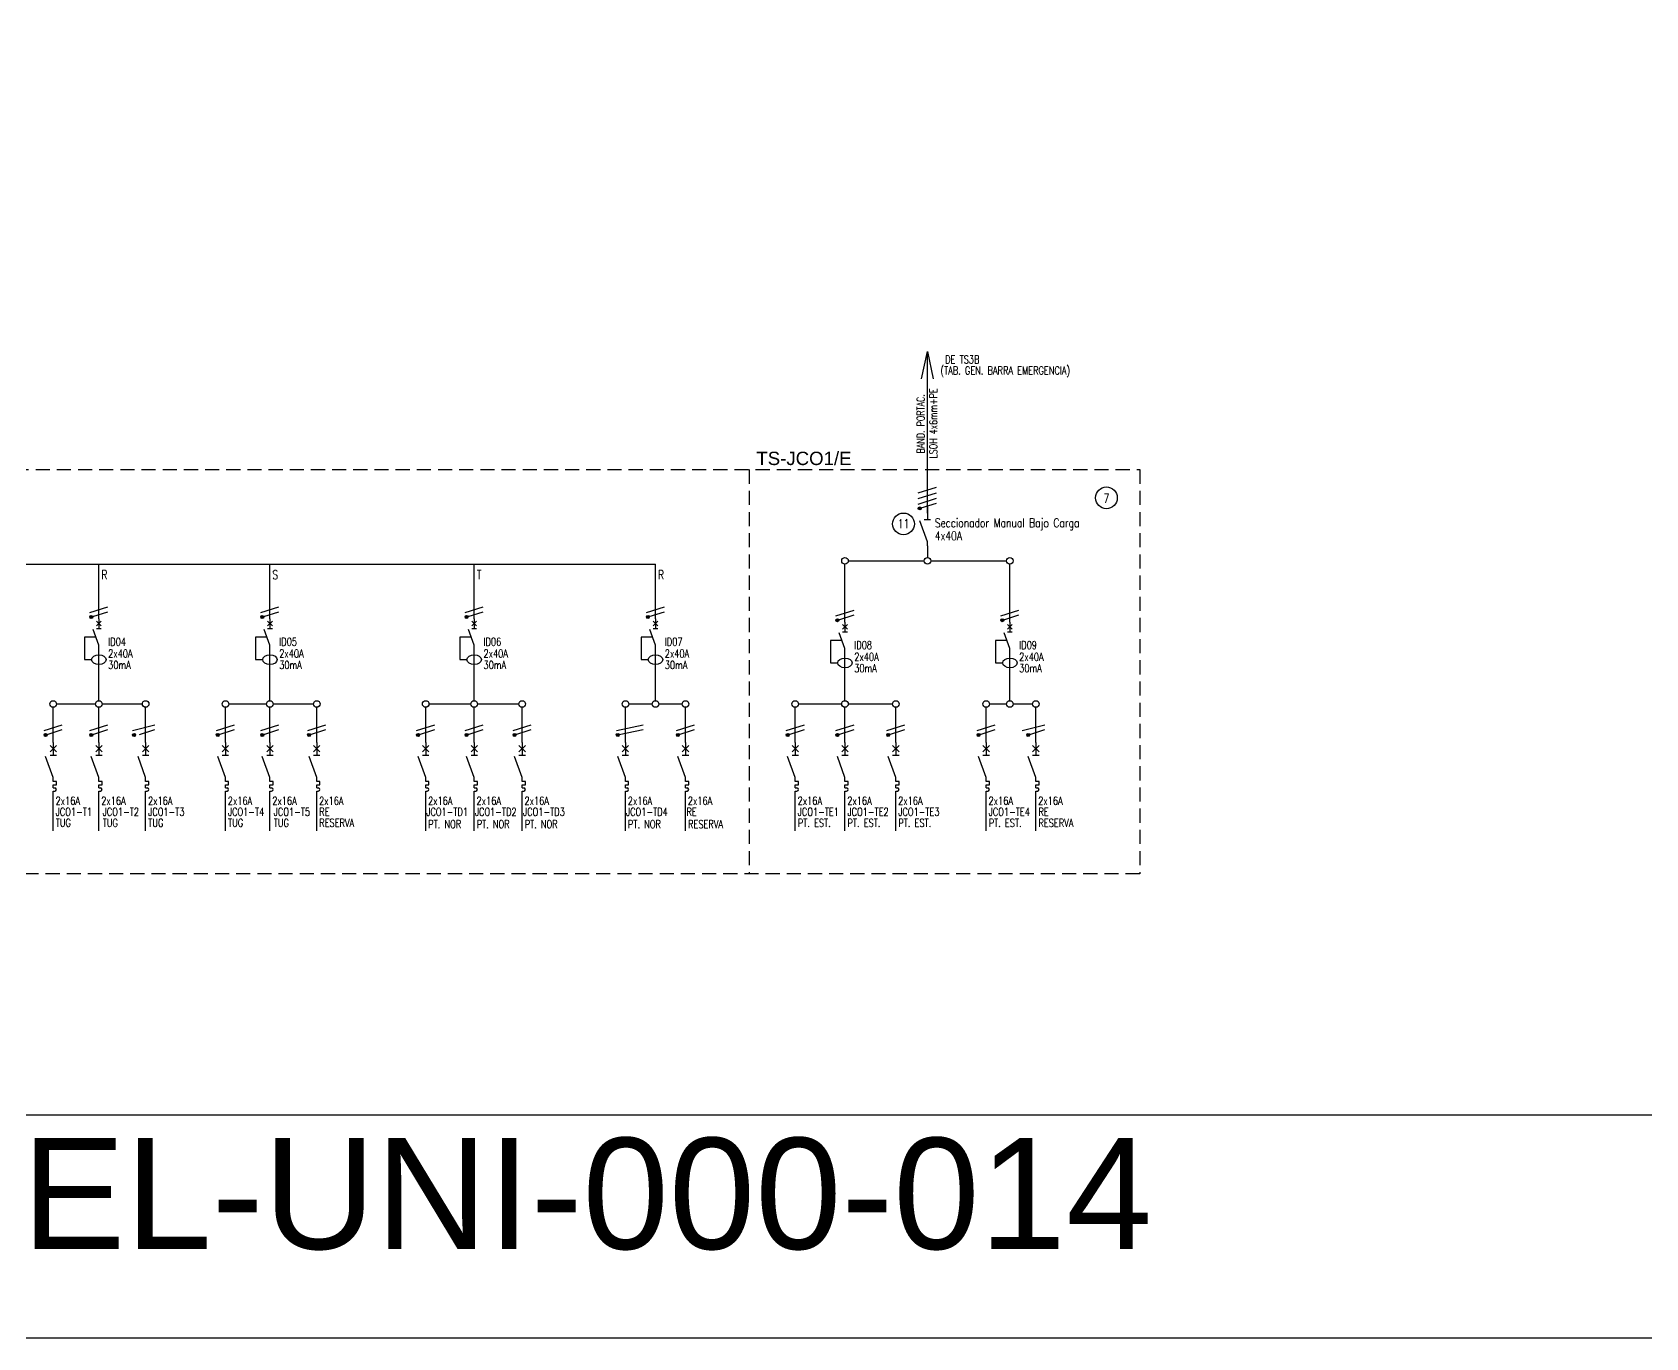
# Model space of a CAD drawing. Extents: x 2998 to 3854, y 1175 to 1727.
# Drawn here: x 3705.36 to 3741.64, y 1544.95 to 1574.29 of the extents above; entities that cross this region are included whole.
import ezdxf
from ezdxf.enums import TextEntityAlignment as Align

# ---------------------------------------------------------------- set-up
doc = ezdxf.new("R2010")
doc.units = 0
doc.linetypes.add('OCJ-ESQUEMAS UNIFILARES-CORREGIDOS IDO-REV.br$0$DASHED', pattern=[19.05, 12.7, -6.35])
for name, color, linetype in [('OCJ-ESQUEMAS UNIFILARES-CORREGIDOS IDO-REV.br$0$00-IE-CABLES', 10, 'Continuous'), ('OCJ-ESQUEMAS UNIFILARES-CORREGIDOS IDO-REV.br$0$01-ELE-APARATOS', 170, 'Continuous'), ('OCJ-ESQUEMAS UNIFILARES-CORREGIDOS IDO-REV.br$0$ELECTRIC', 4, 'Continuous'), ('OCJ-ESQUEMAS UNIFILARES-CORREGIDOS IDO-REV.br$0$NOMBRE DE PLANOS', 6, 'Continuous'), ('OCJ-ESQUEMAS UNIFILARES-CORREGIDOS IDO-REV.br$0$TEXTO', 7, 'Continuous')]:
    doc.layers.add(name, color=color, linetype=linetype)
doc.styles.add('OCJ-ESQUEMAS UNIFILARES-CORREGIDOS IDO-REV.br$0$ARIAL', font='arial.ttf', dxfattribs={"height": 0.2})
doc.styles.add('OCJ-ESQUEMAS UNIFILARES-CORREGIDOS IDO-REV.br$0$Electricidad', font='ROMANS.SHX', dxfattribs={"width": 0.75, "height": 0.175})
doc.styles.add('OCJ-ESQUEMAS UNIFILARES-CORREGIDOS IDO-REV.br$0$Standard', font='arial.ttf')

# ---------------------------------------------------------------- blocks, each defined once
blk = doc.blocks.new('OCJ-ESQUEMAS UNIFILARES-CORREGIDOS IDO-REV.br$0$Unif-Interruptor-Dif')
for points in [[(-0.068, 0.11), (0.068, -0.025)], [(-0.068, -0.025), (0.068, 0.11)], [(0, 0.177), (0, -0.093)], [(-0.081, -0.343), (-0.405, -0.343), (-0.405, -0.97), (-0.202, -0.97)], [(0, -0.565), (-0.162, -0.121)], [(-0.068, -0.093), (0.068, -0.093)], [(0, -1.308), (0, -0.565)]]:
    blk.add_lwpolyline(points)
blk.add_ellipse((0, -0.97), major_axis=(0.203, 0), ratio=0.670814)
blk = doc.blocks.new('OCJ-ESQUEMAS UNIFILARES-CORREGIDOS IDO-REV.br$0$Unif-Interruptor-Term')
for p, q in [((0, -1.013), (0.045, -1.013)), ((0, -1.103), (0.045, -1.103))]:
    blk.add_line(p, q)
for points in [[(-0.09, 0.177), (0.09, -0.003)], [(-0.09, -0.003), (0.09, 0.177)], [(0, 0.267), (0, -0.093)], [(0, -0.72), (-0.215, -0.128)], [(-0.09, -0.093), (0.09, -0.093)], [(0, -0.833), (0, -0.72)], [(0, -0.923), (0.09, -0.923), (0.09, -0.833), (0, -0.833)], [(0, -1.013), (0, -0.923)], [(0, -1.215), (0, -1.103)]]:
    blk.add_lwpolyline(points)
blk.add_arc((0.045, -1.058), 0.045, 270, 90)
blk = doc.blocks.new('OCJ-ESQUEMAS UNIFILARES-CORREGIDOS IDO-REV.br$0$A$C7AFF483F')
for points in [[(0, 0.88), (0, 0.592)], [(0, 0.09), (-0.172, 0.564)], [(-0.072, 0.592), (0.072, 0.592)], [(0, 0), (0, 0.09)]]:
    blk.add_lwpolyline(points)

msp = doc.modelspace()

# ---------------------------------------------------------------- hatches: boundary and pattern name
at = {"layer": 'OCJ-ESQUEMAS UNIFILARES-CORREGIDOS IDO-REV.br$0$00-IE-CABLES'}
for points in [[(3725.289, 1563.569, 1), (3725.343, 1563.609, 1)], [(3706.656, 1561.13, 1), (3706.711, 1561.169, 1)], [(3710.503, 1561.13, 1), (3710.558, 1561.169, 1)], [(3715.098, 1561.13, 1), (3715.152, 1561.169, 1)], [(3719.174, 1561.13, 1), (3719.229, 1561.169, 1)], [(3723.436, 1561.055, 1), (3723.491, 1561.095, 1)], [(3727.145, 1561.055, 1), (3727.2, 1561.095, 1)], [(3705.63, 1558.477, 1), (3705.684, 1558.517, 1)], [(3706.656, 1558.477, 1), (3706.711, 1558.517, 1)], [(3707.618, 1558.477, 1), (3707.673, 1558.517, 1)], [(3709.503, 1558.477, 1), (3709.557, 1558.517, 1)], [(3710.503, 1558.477, 1), (3710.558, 1558.517, 1)], [(3711.556, 1558.477, 1), (3711.61, 1558.517, 1)], [(3714.006, 1558.477, 1), (3714.061, 1558.517, 1)], [(3715.098, 1558.477, 1), (3715.152, 1558.517, 1)], [(3716.176, 1558.477, 1), (3716.231, 1558.517, 1)], [(3718.499, 1558.477, 1), (3718.553, 1558.517, 1)], [(3719.85, 1558.477, 1), (3719.904, 1558.517, 1)], [(3722.319, 1558.477, 1), (3722.373, 1558.517, 1)], [(3723.436, 1558.477, 1), (3723.491, 1558.517, 1)], [(3724.579, 1558.477, 1), (3724.634, 1558.517, 1)], [(3726.612, 1558.477, 1), (3726.667, 1558.517, 1)], [(3727.73, 1558.477, 1), (3727.784, 1558.517, 1)]]:
    msp.add_hatch(color=256, dxfattribs=at).paths.add_polyline_path(points)

# ---------------------------------------------------------------- linework, layer by layer
msp.add_line((3181.411, 1544.948), (3854.061, 1544.948))
for p, q in [((3725.489, 1563.481), (3725.489, 1567.118)), ((3725.489, 1562.745), (3725.489, 1562.484)), ((3696.805, 1562.336), (3719.373, 1562.336)), ((3706.855, 1561.109), (3706.855, 1562.336)), ((3710.702, 1561.109), (3710.702, 1562.336)), ((3715.296, 1561.109), (3715.296, 1562.336)), ((3719.373, 1561.109), (3719.373, 1562.336)), ((3723.635, 1561.035), (3723.635, 1562.336)), ((3723.708, 1562.41), (3725.415, 1562.41)), ((3725.563, 1562.41), (3727.27, 1562.41)), ((3727.344, 1561.035), (3727.344, 1562.336)), ((3706.855, 1559.267), (3706.855, 1560.069)), ((3710.702, 1559.267), (3710.702, 1560.069)), ((3715.296, 1559.267), (3715.296, 1560.069)), ((3719.373, 1559.267), (3719.373, 1560.069)), ((3723.635, 1559.267), (3723.635, 1559.995)), ((3727.344, 1559.267), (3727.344, 1559.995)), ((3705.828, 1558.331), (3705.828, 1559.119)), ((3705.902, 1559.193), (3706.781, 1559.193)), ((3706.855, 1558.331), (3706.855, 1559.119)), ((3706.929, 1559.193), (3707.833, 1559.193)), ((3707.907, 1558.331), (3707.907, 1559.119)), ((3709.701, 1558.331), (3709.701, 1559.119)), ((3709.775, 1559.193), (3710.628, 1559.193)), ((3710.702, 1558.331), (3710.702, 1559.119)), ((3710.776, 1559.193), (3711.68, 1559.193)), ((3711.754, 1558.331), (3711.754, 1559.119)), ((3714.205, 1558.331), (3714.205, 1559.119)), ((3714.279, 1559.193), (3715.222, 1559.193)), ((3715.296, 1558.331), (3715.296, 1559.119)), ((3715.37, 1559.193), (3716.301, 1559.193)), ((3716.375, 1558.331), (3716.375, 1559.119)), ((3718.697, 1558.331), (3718.697, 1559.119)), ((3718.771, 1559.193), (3719.299, 1559.193)), ((3719.447, 1559.193), (3719.974, 1559.193)), ((3720.048, 1558.331), (3720.048, 1559.119)), ((3722.517, 1558.331), (3722.517, 1559.119)), ((3722.591, 1559.193), (3723.561, 1559.193)), ((3723.635, 1558.331), (3723.635, 1559.119)), ((3723.709, 1559.193), (3724.704, 1559.193)), ((3724.778, 1558.331), (3724.778, 1559.119)), ((3726.811, 1558.331), (3726.811, 1559.119)), ((3726.885, 1559.193), (3727.27, 1559.193)), ((3727.418, 1559.193), (3727.854, 1559.193)), ((3727.928, 1558.331), (3727.928, 1559.119)), ((3705.828, 1556.343), (3705.828, 1557.145)), ((3706.855, 1556.343), (3706.855, 1557.145)), ((3707.907, 1556.343), (3707.907, 1557.145)), ((3709.701, 1556.343), (3709.701, 1557.145)), ((3710.702, 1556.343), (3710.702, 1557.145)), ((3711.754, 1556.343), (3711.754, 1557.145)), ((3714.205, 1556.343), (3714.205, 1557.145)), ((3715.296, 1556.343), (3715.296, 1557.145)), ((3716.375, 1556.343), (3716.375, 1557.145)), ((3718.697, 1556.343), (3718.697, 1557.145)), ((3720.048, 1556.343), (3720.048, 1557.145)), ((3722.517, 1556.343), (3722.517, 1557.145)), ((3723.635, 1556.343), (3723.635, 1557.145)), ((3724.778, 1556.343), (3724.778, 1557.145)), ((3726.811, 1556.343), (3726.811, 1557.145)), ((3727.928, 1556.343), (3727.928, 1557.145))]:
    msp.add_line(p, q, dxfattribs=at)
for points in [[(3725.358, 1566.5), (3725.489, 1567.118), (3725.62, 1566.5)], [(3725.284, 1563.941), (3725.691, 1564.07)], [(3725.284, 1563.814), (3725.691, 1563.943)], [(3725.284, 1563.687), (3725.691, 1563.816)], [(3725.348, 1563.599), (3725.691, 1563.708)], [(3706.651, 1561.247), (3707.058, 1561.376)], [(3706.716, 1561.16), (3707.058, 1561.268)], [(3710.498, 1561.247), (3710.905, 1561.376)], [(3710.563, 1561.16), (3710.905, 1561.268)], [(3715.093, 1561.247), (3715.5, 1561.376)], [(3715.157, 1561.16), (3715.5, 1561.268)], [(3719.169, 1561.247), (3719.576, 1561.376)], [(3719.234, 1561.16), (3719.576, 1561.268)], [(3723.431, 1561.173), (3723.838, 1561.302)], [(3723.496, 1561.086), (3723.838, 1561.194)], [(3727.14, 1561.173), (3727.547, 1561.302)], [(3727.205, 1561.086), (3727.547, 1561.194)], [(3705.625, 1558.595), (3706.032, 1558.724)], [(3705.689, 1558.507), (3706.032, 1558.616)], [(3706.651, 1558.595), (3707.058, 1558.724)], [(3706.716, 1558.507), (3707.058, 1558.616)], [(3707.613, 1558.595), (3708.111, 1558.724)], [(3707.768, 1558.507), (3708.111, 1558.616)], [(3709.498, 1558.595), (3709.905, 1558.724)], [(3709.562, 1558.507), (3709.905, 1558.616)], [(3710.498, 1558.595), (3710.905, 1558.724)], [(3710.563, 1558.507), (3710.905, 1558.616)], [(3711.551, 1558.595), (3711.958, 1558.724)], [(3711.615, 1558.507), (3711.958, 1558.616)], [(3714.001, 1558.595), (3714.408, 1558.724)], [(3714.066, 1558.507), (3714.408, 1558.616)], [(3715.093, 1558.595), (3715.5, 1558.724)], [(3715.157, 1558.507), (3715.5, 1558.616)], [(3716.171, 1558.595), (3716.578, 1558.724)], [(3716.236, 1558.507), (3716.578, 1558.616)], [(3718.494, 1558.595), (3719.095, 1558.724)], [(3718.558, 1558.507), (3719.095, 1558.616)], [(3719.845, 1558.595), (3720.252, 1558.724)], [(3719.909, 1558.507), (3720.252, 1558.616)], [(3722.314, 1558.595), (3722.721, 1558.724)], [(3722.378, 1558.507), (3722.721, 1558.616)], [(3723.431, 1558.595), (3723.838, 1558.724)], [(3723.496, 1558.507), (3723.838, 1558.616)], [(3724.574, 1558.595), (3724.982, 1558.724)], [(3724.639, 1558.507), (3724.982, 1558.616)], [(3726.607, 1558.595), (3727.014, 1558.724)], [(3726.672, 1558.507), (3727.014, 1558.616)], [(3727.621, 1558.595), (3728.132, 1558.724)], [(3727.789, 1558.507), (3728.132, 1558.616)]]:
    msp.add_lwpolyline(points, dxfattribs=at)
for centre, radius in [((3725.316, 1563.589), 0.0338), ((3723.635, 1562.41), 0.0741), ((3725.489, 1562.41), 0.0741), ((3727.344, 1562.41), 0.0741), ((3706.684, 1561.149), 0.0338), ((3710.53, 1561.149), 0.0338), ((3715.125, 1561.149), 0.0338), ((3719.202, 1561.149), 0.0338), ((3723.463, 1561.075), 0.0338), ((3727.172, 1561.075), 0.0338), ((3705.828, 1559.193), 0.0741), ((3706.855, 1559.193), 0.0741), ((3707.907, 1559.193), 0.0741), ((3709.701, 1559.193), 0.0741), ((3710.702, 1559.193), 0.0741), ((3711.754, 1559.193), 0.0741), ((3714.205, 1559.193), 0.0741), ((3715.296, 1559.193), 0.0741), ((3716.375, 1559.193), 0.0741), ((3718.697, 1559.193), 0.0741), ((3719.373, 1559.193), 0.0741), ((3720.048, 1559.193), 0.0741), ((3722.517, 1559.193), 0.0741), ((3723.635, 1559.193), 0.0741), ((3724.778, 1559.193), 0.0741), ((3726.811, 1559.193), 0.0741), ((3727.344, 1559.193), 0.0741), ((3727.928, 1559.193), 0.0741), ((3705.657, 1558.497), 0.0338), ((3706.684, 1558.497), 0.0338), ((3707.645, 1558.497), 0.0338), ((3709.53, 1558.497), 0.0338), ((3710.53, 1558.497), 0.0338), ((3711.583, 1558.497), 0.0338), ((3714.033, 1558.497), 0.0338), ((3715.125, 1558.497), 0.0338), ((3716.203, 1558.497), 0.0338), ((3718.526, 1558.497), 0.0338), ((3719.877, 1558.497), 0.0338), ((3722.346, 1558.497), 0.0338), ((3723.463, 1558.497), 0.0338), ((3724.607, 1558.497), 0.0338), ((3726.64, 1558.497), 0.0338), ((3727.757, 1558.497), 0.0338)]:
    msp.add_circle(centre, radius, dxfattribs=at)
at = {"layer": 'OCJ-ESQUEMAS UNIFILARES-CORREGIDOS IDO-REV.br$0$ELECTRIC', "linetype": 'OCJ-ESQUEMAS UNIFILARES-CORREGIDOS IDO-REV.br$0$DASHED', "ltscale": 0.025}
msp.add_lwpolyline([(3691.622, 1564.461), (3730.263, 1564.461), (3730.263, 1555.376), (3691.622, 1555.376)], close=True, dxfattribs=at)
msp.add_lwpolyline([(3721.478, 1564.461), (3721.478, 1555.376)], dxfattribs=at)
at = {"layer": 'OCJ-ESQUEMAS UNIFILARES-CORREGIDOS IDO-REV.br$0$NOMBRE DE PLANOS'}
msp.add_lwpolyline([(3687.332, 1549.955), (3777.803, 1549.955), (3777.803, 1597.872), (3687.332, 1597.872)], close=True, dxfattribs=at)
at = {"layer": 'OCJ-ESQUEMAS UNIFILARES-CORREGIDOS IDO-REV.br$0$TEXTO'}
for centre in [(3729.515, 1563.827), (3724.951, 1563.241)]:
    msp.add_circle(centre, 0.244, dxfattribs=at)

# ---------------------------------------------------------------- block references
at = {"layer": 'OCJ-ESQUEMAS UNIFILARES-CORREGIDOS IDO-REV.br$0$01-ELE-APARATOS'}
msp.add_blockref('OCJ-ESQUEMAS UNIFILARES-CORREGIDOS IDO-REV.br$0$A$C7AFF483F', (3725.489, 1562.745), dxfattribs=at)
at = {"layer": 'OCJ-ESQUEMAS UNIFILARES-CORREGIDOS IDO-REV.br$0$01-ELE-APARATOS', "xscale": 0.7999999999999545, "yscale": 0.7999999999999545, "zscale": 0.7999999999999545}
for name, p in [('OCJ-ESQUEMAS UNIFILARES-CORREGIDOS IDO-REV.br$0$Unif-Interruptor-Dif', (3706.855, 1560.967)), ('OCJ-ESQUEMAS UNIFILARES-CORREGIDOS IDO-REV.br$0$Unif-Interruptor-Dif', (3710.702, 1560.967)), ('OCJ-ESQUEMAS UNIFILARES-CORREGIDOS IDO-REV.br$0$Unif-Interruptor-Dif', (3715.296, 1560.967)), ('OCJ-ESQUEMAS UNIFILARES-CORREGIDOS IDO-REV.br$0$Unif-Interruptor-Dif', (3719.373, 1560.967)), ('OCJ-ESQUEMAS UNIFILARES-CORREGIDOS IDO-REV.br$0$Unif-Interruptor-Dif', (3723.635, 1560.893)), ('OCJ-ESQUEMAS UNIFILARES-CORREGIDOS IDO-REV.br$0$Unif-Interruptor-Dif', (3727.344, 1560.893)), ('OCJ-ESQUEMAS UNIFILARES-CORREGIDOS IDO-REV.br$0$Unif-Interruptor-Term', (3705.828, 1558.117)), ('OCJ-ESQUEMAS UNIFILARES-CORREGIDOS IDO-REV.br$0$Unif-Interruptor-Term', (3706.855, 1558.117)), ('OCJ-ESQUEMAS UNIFILARES-CORREGIDOS IDO-REV.br$0$Unif-Interruptor-Term', (3707.907, 1558.117)), ('OCJ-ESQUEMAS UNIFILARES-CORREGIDOS IDO-REV.br$0$Unif-Interruptor-Term', (3709.701, 1558.117)), ('OCJ-ESQUEMAS UNIFILARES-CORREGIDOS IDO-REV.br$0$Unif-Interruptor-Term', (3710.702, 1558.117)), ('OCJ-ESQUEMAS UNIFILARES-CORREGIDOS IDO-REV.br$0$Unif-Interruptor-Term', (3711.754, 1558.117)), ('OCJ-ESQUEMAS UNIFILARES-CORREGIDOS IDO-REV.br$0$Unif-Interruptor-Term', (3714.205, 1558.117)), ('OCJ-ESQUEMAS UNIFILARES-CORREGIDOS IDO-REV.br$0$Unif-Interruptor-Term', (3715.296, 1558.117)), ('OCJ-ESQUEMAS UNIFILARES-CORREGIDOS IDO-REV.br$0$Unif-Interruptor-Term', (3716.375, 1558.117)), ('OCJ-ESQUEMAS UNIFILARES-CORREGIDOS IDO-REV.br$0$Unif-Interruptor-Term', (3718.697, 1558.117)), ('OCJ-ESQUEMAS UNIFILARES-CORREGIDOS IDO-REV.br$0$Unif-Interruptor-Term', (3720.048, 1558.117)), ('OCJ-ESQUEMAS UNIFILARES-CORREGIDOS IDO-REV.br$0$Unif-Interruptor-Term', (3722.517, 1558.117)), ('OCJ-ESQUEMAS UNIFILARES-CORREGIDOS IDO-REV.br$0$Unif-Interruptor-Term', (3723.635, 1558.117)), ('OCJ-ESQUEMAS UNIFILARES-CORREGIDOS IDO-REV.br$0$Unif-Interruptor-Term', (3724.778, 1558.117)), ('OCJ-ESQUEMAS UNIFILARES-CORREGIDOS IDO-REV.br$0$Unif-Interruptor-Term', (3726.811, 1558.117)), ('OCJ-ESQUEMAS UNIFILARES-CORREGIDOS IDO-REV.br$0$Unif-Interruptor-Term', (3727.928, 1558.117))]:
    msp.add_blockref(name, p, dxfattribs=at)

# ---------------------------------------------------------------- texts
at = {"layer": 'OCJ-ESQUEMAS UNIFILARES-CORREGIDOS IDO-REV.br$0$NOMBRE DE PLANOS', "insert": (3689.99, 1549.441), "char_height": 2.5, "attachment_point": 1, "style": 'OCJ-ESQUEMAS UNIFILARES-CORREGIDOS IDO-REV.br$0$Standard'}
msp.add_mtext_dynamic_manual_height_columns('OCJ-DE-IEL-UNI-000-014', width=92.70233, gutter_width=12.5, heights=[0], dxfattribs=at)
at = {"layer": 'OCJ-ESQUEMAS UNIFILARES-CORREGIDOS IDO-REV.br$0$TEXTO', "style": 'OCJ-ESQUEMAS UNIFILARES-CORREGIDOS IDO-REV.br$0$Electricidad', "width": 0.75}
for s, height, p in [('DE TS3B', 0.18, (3725.889, 1566.848)), ('(TAB. GEN. BARRA EMERGENCIA)', 0.18, (3725.783, 1566.6)), ('7', 0.2, (3729.451, 1563.717)), ('11', 0.2, (3724.823, 1563.146)), ('Seccionador Manual Bajo Carga', 0.2, (3725.656, 1563.165)), ('4x40A', 0.2, (3725.656, 1562.874)), ('R', 0.2, (3706.913, 1561.998)), ('S', 0.2, (3710.759, 1561.998)), ('T', 0.2, (3715.354, 1561.998)), ('R', 0.2, (3719.43, 1561.998)), ('2x40A', 0.18, (3707.064, 1560.237)), ('ID04', 0.18, (3707.064, 1560.501)), ('2x40A', 0.18, (3710.911, 1560.237)), ('ID05', 0.18, (3710.911, 1560.501)), ('2x40A', 0.18, (3715.505, 1560.237)), ('ID06', 0.18, (3715.505, 1560.501)), ('2x40A', 0.18, (3719.582, 1560.237)), ('ID07', 0.18, (3719.582, 1560.501)), ('ID08', 0.18, (3723.844, 1560.427)), ('ID09', 0.18, (3727.553, 1560.427)), ('30mA', 0.18, (3707.064, 1559.98)), ('30mA', 0.18, (3710.911, 1559.98)), ('30mA', 0.18, (3715.505, 1559.98)), ('30mA', 0.18, (3719.582, 1559.98)), ('2x40A', 0.18, (3723.844, 1560.163)), ('30mA', 0.18, (3723.844, 1559.906)), ('2x40A', 0.18, (3727.553, 1560.163)), ('30mA', 0.18, (3727.553, 1559.906)), ('2x16A', 0.18, (3705.881, 1556.927)), ('2x16A', 0.18, (3706.908, 1556.927)), ('2x16A', 0.18, (3707.96, 1556.927)), ('2x16A', 0.18, (3709.754, 1556.927)), ('2x16A', 0.18, (3710.755, 1556.927)), ('2x16A', 0.18, (3711.807, 1556.927)), ('2x16A', 0.18, (3714.258, 1556.927)), ('2x16A', 0.18, (3715.349, 1556.927)), ('2x16A', 0.18, (3716.428, 1556.927)), ('2x16A', 0.18, (3718.75, 1556.927)), ('2x16A', 0.18, (3720.101, 1556.927)), ('2x16A', 0.18, (3722.57, 1556.927)), ('2x16A', 0.18, (3723.687, 1556.927)), ('2x16A', 0.18, (3724.831, 1556.927)), ('2x16A', 0.18, (3726.864, 1556.927)), ('2x16A', 0.18, (3727.981, 1556.927)), ('JCO1-T1', 0.18, (3705.885, 1556.679)), ('JCO1-T2', 0.18, (3706.942, 1556.679)), ('JCO1-T3', 0.18, (3707.964, 1556.679)), ('JCO1-T4', 0.18, (3709.758, 1556.679)), ('JCO1-T5', 0.18, (3710.789, 1556.679)), ('RE', 0.18, (3711.811, 1556.679)), ('JCO1-TD1', 0.18, (3714.219, 1556.679)), ('JCO1-TD2', 0.18, (3715.312, 1556.679)), ('JCO1-TD3', 0.18, (3716.396, 1556.679)), ('JCO1-TD4', 0.18, (3718.712, 1556.679)), ('RE', 0.18, (3720.07, 1556.679)), ('JCO1-TE1', 0.18, (3722.574, 1556.679)), ('JCO1-TE2', 0.18, (3723.692, 1556.679)), ('JCO1-TE3', 0.18, (3724.835, 1556.679)), ('JCO1-TE4', 0.18, (3726.868, 1556.679)), ('RE', 0.18, (3727.985, 1556.679)), ('TUG', 0.18, (3705.885, 1556.433)), ('TUG', 0.18, (3706.942, 1556.43)), ('TUG', 0.18, (3707.965, 1556.433)), ('TUG', 0.18, (3709.758, 1556.433)), ('TUG', 0.18, (3710.789, 1556.43)), ('RESERVA', 0.18, (3711.811, 1556.433)), ('PT. NOR', 0.18, (3714.262, 1556.402)), ('PT. NOR', 0.18, (3715.353, 1556.402)), ('PT. NOR', 0.18, (3716.432, 1556.402)), ('PT. NOR', 0.18, (3718.754, 1556.402)), ('RESERVA', 0.18, (3720.105, 1556.402)), ('PT. EST.', 0.18, (3722.574, 1556.43)), ('PT. EST.', 0.18, (3723.692, 1556.43)), ('PT. EST.', 0.18, (3724.835, 1556.43)), ('PT. EST.', 0.18, (3726.868, 1556.43)), ('RESERVA', 0.18, (3727.985, 1556.43))]:
    msp.add_text(s, height=height, dxfattribs=at).set_placement(p)
for s, p in [('LSOH 4x6mm+PE', (3725.708, 1565.498)), ('BAND. PORTAC.', (3725.424, 1565.49))]:
    msp.add_text(s, height=0.175, rotation=90, dxfattribs=at).set_placement(p, align=Align.CENTER)
at = {"layer": 'OCJ-ESQUEMAS UNIFILARES-CORREGIDOS IDO-REV.br$0$TEXTO', "style": 'OCJ-ESQUEMAS UNIFILARES-CORREGIDOS IDO-REV.br$0$ARIAL'}
msp.add_text('TS-JCO1/E', height=0.3, dxfattribs=at).set_placement((3721.641, 1564.564))

doc.saveas('drawing.dxf')
